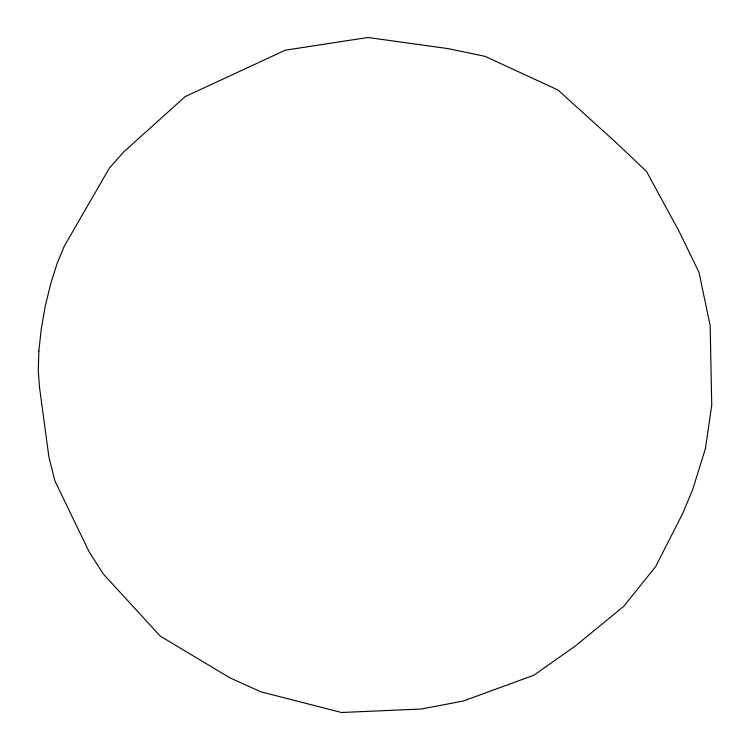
<?xml version="1.0" encoding="UTF-8"?>
<svg xmlns="http://www.w3.org/2000/svg" width="750" height="750" viewBox="0 0 750 750"><rect width="100%" height="100%" fill="white"/><g stroke="black" fill="none" stroke-linecap="round" stroke-linejoin="round"><path stroke-width="1.12" d="M38.859 350.963L38.25 370.809L39.497 387.262L48.891 456.909L54.919 480.956L89.044 551.672L103.303 573.994L160.209 636.075L229.847 677.784L260.766 691.8L341.522 712.5L421.294 709.031L463.35 701.006L533.906 675.197L575.156 646.116L623.709 606.356L655.669 566.569L682.603 513.666L692.484 490.191L705.403 448.669L711.75 405.15L710.156 325.575L699.019 272.372L679.322 231.834L646.519 171.431L614.981 141.609L557.962 89.991L485.034 56.344L447.797 48.562L367.884 37.5L285.319 50.184L185.156 96.609L124.05 151.622L109.453 168L64.284 246.159L57.122 263.475L50.663 283.903L45.263 306.178L41.25 328.978L38.859 350.963"/></g></svg>
